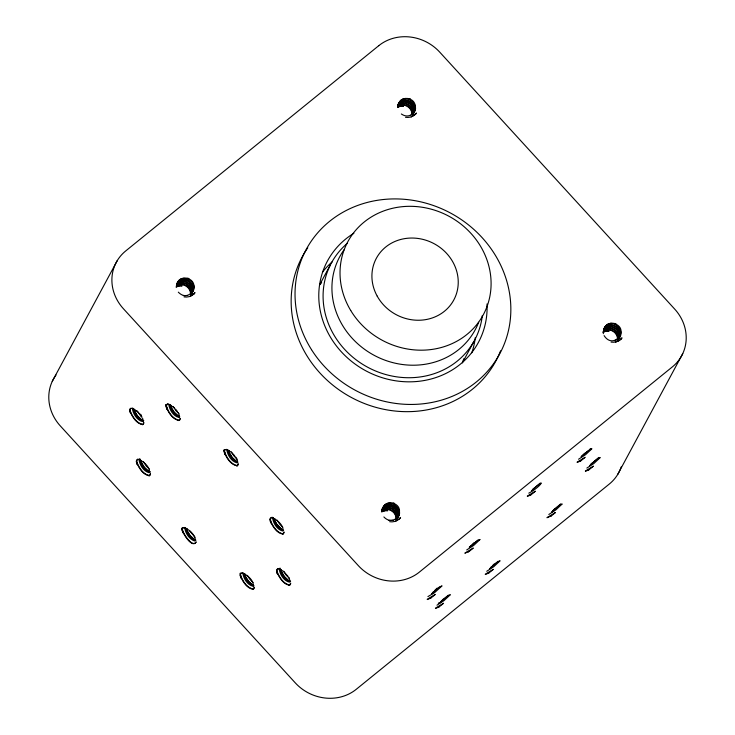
<?xml version="1.0" encoding="UTF-8"?>
<svg xmlns="http://www.w3.org/2000/svg" width="735" height="735" viewBox="0 0 735 735"><rect width="100%" height="100%" fill="white"/><g stroke="black" fill="none" stroke-linecap="round" stroke-linejoin="round"><path stroke-width="1.1" d="M181.986 527.969C182.059 532.278 192.487 548.742 196.217 541.86C192.331 549.155 182.418 533.123 181.848 528.915M190.641 294.707C191.982 287.302 182.381 281.119 176.345 285.823M396.211 519.516C397.552 512.102 387.951 505.928 381.915 510.632M617.639 339.901C618.98 332.496 609.388 326.312 603.352 331.016M397.819 516.797C399.822 508.611 388.071 501.95 382.485 508.592L382.365 510.604A8.921 8.159 28.3 0 1 391.884 502.878C408.026 506.534 395.274 528.888 383.881 516.953M619.247 337.19C621.259 329.004 609.508 322.343 603.922 328.986L603.793 330.998A8.921 8.159 28.3 0 1 613.321 323.271C631.163 327.92 613.808 350.926 604.115 335.619M191.302 293.531C202.079 282.782 178.311 270.057 176.795 285.805A8.921 8.159 28.3 0 1 186.322 278.078C202.456 281.735 189.703 304.079 178.311 292.153M411.03 115.138C425.593 105.923 400.474 88.861 398.223 106.198A8.921 8.159 28.3 0 1 407.75 98.472C422.212 101.292 413.621 122.497 401.347 113.98M413.364 113.181C415.744 105.059 404.241 97.975 398.361 104.324M397.506 517.587C399.886 509.474 388.383 502.391 382.503 508.739M618.934 337.981C621.314 329.859 609.811 322.784 603.931 329.124M191.192 294.358C194.003 286.338 182.804 278.785 176.602 284.785M412.629 114.752C415.431 106.722 404.241 99.179 398.03 105.169M618.199 339.552C621.001 331.531 609.811 323.979 603.6 329.978M192.368 292.401C196.438 283.765 183.125 275.184 177.282 282.975M619.375 337.595C623.436 328.958 610.133 320.377 604.28 328.168M442.029 585.924L434.44 592.787L427.917 596.59M450.316 594.753L444.032 600.614L436.967 605.199M480.056 539.508L473.781 545.37L466.707 549.955M500.076 560.833L493.791 566.694L486.726 571.279M562.156 504.035L555.871 509.897L548.806 514.482M591.905 448.791L585.62 454.653L578.546 459.237M600.192 457.629L593.908 463.491L586.842 468.076M191.569 293.954C196.098 285.492 183.162 276.36 176.915 283.793M412.996 114.338C417.526 105.886 404.599 96.754 398.352 104.186M382.567 508.666C387.648 494.205 408.559 511.909 395.164 519.553M603.995 329.05C610.592 313.147 631.301 335.123 614.616 340.709M191.155 294.707C196.098 286.429 183.502 276.829 176.933 283.93M397.92 104.995C402.164 93.4 420.42 104.195 413.189 113.842M382.053 509.41C386.298 497.806 404.562 508.611 397.332 518.258M397.81 105.068C402.596 93.722 420.42 105.224 412.739 114.568M381.943 509.484C386.729 498.137 404.553 509.64 396.872 518.974M52.258 381.364L117.343 260.466M191.761 293.449C198.257 284.794 183.456 273.852 177.3 282.856M682.741 353.636L617.657 474.534M319.477 285.125L330.52 264.618M462.361 362.906L473.928 341.417M130.591 408.375L129.994 409.909L130.655 413.493A8.921 3.363 51 0 1 133.191 408.789L138.005 412.05L141.928 416.947M225.039 449.599L224.451 451.134L225.112 454.717A8.921 3.363 51 0 1 227.639 450.013L231.24 452.209L234.667 455.682M241.043 573.052L240.455 574.595L241.117 578.169A8.921 3.363 51 0 1 243.652 573.465C248.191 575.845 253.685 580.475 253.364 585.979L252.959 586.264C247.3 584.922 243.349 578.326 242.77 572.758M183.153 527.546L182.363 529.595L183.043 532.838A8.921 3.363 51 0 1 185.578 528.134C190.2 530.468 194.812 534.795 195.51 540.133L194.509 540.988C189.115 539.021 185.248 533.04 184.696 527.427M193.847 294.028L195.014 292.64C192.598 296.049 188.123 297.601 184.062 296.903M415.275 114.421L416.451 113.034C414.025 116.442 409.56 117.995 405.5 117.297M399.417 518.827L400.584 517.449C398.168 520.858 393.694 522.41 389.633 521.712M620.845 339.221L622.021 337.834C619.596 341.242 615.131 342.795 611.07 342.097M604.308 328.049C611.281 318.044 626.881 332.376 617.345 340.167M590.453 448.626L589.268 449.903M598.74 457.455L590.637 464.52M560.704 503.861L552.601 510.926M471.741 545.14L469.674 547.547A8.921 1.286 -42.4 0 1 479.192 539.821L479.716 539.628M433.705 591.556L431.638 593.953A8.921 1.286 -42.4 0 1 441.156 586.236L441.68 586.034M533.821 488.343L531.754 490.75A8.921 1.286 -42.4 0 1 541.272 483.024C540.317 485.716 532.921 491.155 528.787 493.157M491.761 566.464L489.685 568.872A8.921 1.286 -42.4 0 1 499.212 561.145L499.736 560.952M591.877 463.261L589.801 465.668A8.921 1.286 -42.4 0 1 599.328 457.942L599.852 457.74M443.122 599.19L439.925 602.792A8.921 1.286 -42.4 0 1 449.452 595.065L449.976 594.872M584.711 453.229L581.514 456.83A8.921 1.286 -42.4 0 1 591.032 449.103L591.556 448.91M554.962 508.473L551.764 512.074A8.921 1.286 -42.4 0 1 561.292 504.348L561.816 504.155M478.117 539.903L469.233 547.272M540.197 483.097L532.581 489.602M448.378 595.139L440.761 601.643M498.137 561.228L490.521 567.732M472.871 543.946L474.001 542.797M434.835 590.352L437.059 588.156M492.882 565.27L494.012 564.122M194.196 293.678L189.777 296.572M415.633 114.063L411.205 116.966M399.767 518.478L395.338 521.381M621.204 338.872L619.192 340.59L615.461 342.133M439.392 587.026L432.465 592.814M588.386 450.748L581.073 456.564M143.775 420.576L143.38 420.879C137.932 419.832 134.496 413.603 133.2 408.559M150.409 471.714L150.013 472.017C144.345 470.786 140.431 464.143 139.779 458.612M290.61 581.155L290.215 581.458C284.546 580.227 280.632 573.576 279.989 568.054M382.172 509.585C387.722 504.256 397.764 509.686 397.139 517.118M167.552 403.827L166.376 405.812L167.029 409.386A8.921 3.363 51 0 1 169.564 404.682L174.379 407.943M137.812 459.072L136.627 461.047L137.289 464.63A8.921 3.363 51 0 1 139.825 459.926C144.363 462.297 149.857 466.936 149.536 472.43L149.122 472.715C143.472 471.383 139.521 464.786 138.943 459.219M278.014 568.504L276.829 570.489L277.49 574.063A8.921 3.363 51 0 1 280.026 569.359L283.627 571.554L287.991 576.286M398.076 105.344C403.864 100.3 413.704 106.079 412.748 113.512M176.648 284.95C182.427 279.906 192.267 285.685 191.321 293.118M603.646 330.144C609.425 325.1 619.265 330.879 618.319 338.311M382.209 509.75C387.997 504.706 397.837 510.494 396.891 517.927M580.154 461.222L580.907 460.716A11.402 1.645 -42.4 0 0 585.133 457.299L577.03 462.196M530.394 495.142L531.148 494.637A11.402 1.645 -42.4 0 0 535.374 491.21L527.271 496.107M588.441 470.06L589.204 469.555A11.402 1.645 -42.4 0 0 593.421 466.128L585.326 471.025M468.314 551.939L469.068 551.434A11.402 1.645 -42.4 0 0 473.294 548.016L465.191 552.913M550.405 516.466L551.167 515.961A11.402 1.645 -42.4 0 0 555.384 512.543L547.29 517.431M430.278 598.354L431.032 597.849A11.402 1.645 -42.4 0 0 435.258 594.422L427.154 599.319M488.325 573.272L489.087 572.767A11.402 1.645 -42.4 0 0 493.304 569.34L485.21 574.237M438.565 607.183L439.328 606.678A11.402 1.645 -42.4 0 0 443.545 603.251L435.451 608.148M438.29 603.27L439.484 602.516M397.782 106.217C403.147 102.073 411.646 106.428 412.133 113.006M580.907 460.716L577.416 462.425M531.148 494.637L527.657 496.345M589.204 469.555L585.703 471.264M469.068 551.434L464.869 553.216M551.167 515.961L546.969 517.743M431.032 597.849L427.54 599.549M489.087 572.767L485.587 574.467M439.328 606.678L435.827 608.387M397.846 106.419C403.405 102.532 411.738 107.2 411.94 113.815M176.418 286.025C181.977 282.148 190.31 286.806 190.512 293.421M603.417 331.219C608.975 327.341 617.308 332 617.51 338.614M381.989 510.825C387.547 506.948 395.88 511.606 396.082 518.23M176.152 286.935L180.001 285.75L182.115 285.887A8.921 8.159 28.3 0 0 176.189 287.036M603.15 332.128L607 330.943L609.113 331.081A8.921 8.159 28.3 0 0 603.196 332.229M381.722 511.744L385.572 510.549L387.685 510.696A8.921 8.159 28.3 0 0 381.759 511.836M272.161 517.174L270.397 518.478L270.866 522.925A8.921 3.363 51 0 1 273.392 518.221C277.931 520.601 283.425 525.24 283.113 530.734L282.699 531.019C277.04 529.687 273.098 523.09 272.52 517.513M195.914 540.161L195.188 540.298C190.144 538.36 186.809 533.004 185.578 527.905M187.618 295.516L183.3 295.599M393.179 520.325L388.87 520.398M129.902 410.13C132.098 416.01 136.223 423.241 142.856 424.417L143.839 422.506A11.402 4.3 51 0 1 142.709 424.591C136.085 423.691 131.997 416.35 129.718 410.617M165.981 404.507C167.617 411.076 172.21 418.895 179.239 420.31L180.213 418.399A11.402 4.3 51 0 1 179.092 420.484C172.054 419.336 167.516 411.398 165.752 404.967M136.535 461.258C138.731 467.148 142.847 474.378 149.49 475.554L150.464 473.643A11.402 4.3 51 0 1 149.343 475.729C142.719 474.828 138.63 467.478 136.343 461.745M224.056 449.838C225.691 456.407 230.285 464.217 237.313 465.641L238.287 463.73A11.402 4.3 51 0 1 237.166 465.815C230.128 464.667 225.59 456.729 223.826 450.298M270.103 519.562C272.308 525.442 276.424 532.682 283.067 533.858L284.041 531.947A11.402 4.3 51 0 1 282.92 534.033C276.801 533.38 273.071 526.729 270.508 521.721M240.06 573.3C241.705 579.86 246.289 587.678 253.318 589.102L254.292 587.192A11.402 4.3 51 0 1 253.171 589.277C246.547 588.367 242.458 581.027 240.17 575.294M276.737 570.7C278.933 576.58 283.058 583.811 289.691 584.996L290.674 583.085A11.402 4.3 51 0 1 289.544 585.17C283.434 584.518 279.704 577.857 277.132 572.859M179.753 416.773C174.305 415.725 170.869 409.496 169.574 404.452M237.828 462.104C232.379 461.056 228.943 454.827 227.648 449.783M283.581 530.321C278.133 529.264 274.697 523.044 273.402 517.991M253.841 585.565C248.393 584.509 244.948 578.28 243.652 573.236M178.504 420.521L179.092 420.484M142.121 424.628L142.709 424.591M236.578 465.852L237.166 465.815M148.755 475.766L149.343 475.729M282.332 534.06L282.92 534.033M288.956 585.198L289.544 585.17M252.583 589.305L253.171 589.277M409.027 98.591L410.286 98.885M614.598 323.391L615.856 323.694M187.6 278.197L188.858 278.501M393.17 503.006L394.429 503.3M170.355 405.013L171.2 405.49M228.429 450.344L229.274 450.821M133.981 409.119L134.817 409.597M274.183 518.561L275.028 519.029M140.605 460.257L141.451 460.735M280.816 569.698L281.652 570.167M186.359 528.474L187.204 528.943M244.433 573.796L245.279 574.274M237.616 462.692L232.343 458.08L228.006 451.171M143.169 421.467L136.609 415.22L132.943 408.265M195.611 540.491L190.31 535.723L186.084 528.787M253.63 586.144L248.347 581.532L244.02 574.632M179.606 417.039L174.305 412.271L170.079 405.334M237.681 462.37L232.379 457.593L228.153 450.665M143.224 421.146L137.923 416.368L133.697 409.441M149.857 472.283L144.556 467.506L140.33 460.579M290.059 581.716L284.767 576.947L280.531 570.011M195.152 540.592L189.841 535.677L185.716 528.722M253.685 585.823L248.384 581.054L244.158 574.118M178.302 416.58L172.982 411.113L169.932 405.839M282.13 530.128L276.81 524.652L273.144 517.697M288.763 581.266L283.444 575.79L279.778 568.835M148.562 471.824L143.233 466.358L139.576 459.403M282.176 529.751L276.856 524.147L273.907 518.873M237.065 459.072L233.969 455.994L231.314 451.906M178.991 413.741L175.895 410.663L173.239 406.574M282.819 527.28L279.723 524.202L277.067 520.114M289.452 578.417L286.356 575.34L283.701 571.251M149.251 468.985L146.146 465.907L143.49 461.819M253.079 582.524L249.973 579.446L247.318 575.358M195.005 537.193L189.749 530.964M141.598 416.993L136.866 410.681M140.449 414.191L141.478 415.367M175.536 409.11L177.53 411.609M235.604 456.931L237.387 460.386L237.57 462.012L236.946 462.802C231.286 461.47 227.345 454.873 226.766 449.305M288.763 577.517L289.967 580.632L289.333 582.157C283.673 580.815 279.732 574.228 279.153 568.651M178.302 412.84L179.515 415.955L178.871 417.471C173.212 416.139 169.27 409.542 168.692 403.974M142.526 418.105L143.132 420.062L142.498 421.578C136.839 420.245 132.888 413.649 132.318 408.081M603.178 331.724L603.389 333.699M500.563 350.825A109.938 100.594 28.3 0 1 351.688 397.644A109.938 100.594 28.3 0 1 307.79 247.787M487.02 303.959A85.756 78.461 28.3 0 1 366.223 371.019A85.756 78.461 28.3 0 1 353.875 233.271M322.399 272.299A85.756 78.461 28.3 0 1 332.413 261.651M475.315 337.521A85.756 78.461 28.3 0 1 471.787 352.782M621.204 466.9A43.971 40.232 28.3 0 1 609.315 484.034L356.254 689.301A43.971 40.232 28.3 0 1 295.25 682.843L60.316 425.923A43.971 40.232 28.3 0 1 56.007 375.034M482.325 315.499A81.355 74.437 28.3 0 1 367.822 367.316A81.355 74.437 28.3 0 1 347.425 243.248M320.451 284.133A81.355 74.437 28.3 0 1 321.627 282.479M463.858 358.652A81.355 74.437 28.3 0 1 462.756 361.491M478.65 322.279A76.954 70.413 28.3 0 1 373.959 355.216A76.954 70.413 28.3 0 1 344.2 249.615M378.745 45.699L125.685 250.966A43.971 40.232 28.3 0 0 123.416 308.737L358.349 565.656A43.971 40.232 28.3 0 0 419.354 572.115L672.415 366.848A43.971 40.232 28.3 0 0 674.684 309.077L439.75 52.157A43.971 40.232 28.3 0 0 378.745 45.699M399.408 106.501L397.58 107.328A8.921 8.159 28.3 0 1 403.543 106.281L399.408 106.501M311.511 349.667A109.938 100.594 28.3 0 0 498.293 356.383A109.938 100.594 28.3 0 0 399.013 198.983A109.938 100.594 28.3 0 0 311.511 349.667M350.724 310.482A76.954 70.413 28.3 0 0 481.544 317.814A76.954 70.413 28.3 0 0 414.411 206.434A76.954 70.413 28.3 0 0 350.724 310.482M377.202 296.131A43.971 40.232 28.3 0 0 451.942 303.059A43.971 40.232 28.3 0 0 416.083 238.232A43.971 40.232 28.3 0 0 377.202 296.131"/></g></svg>
